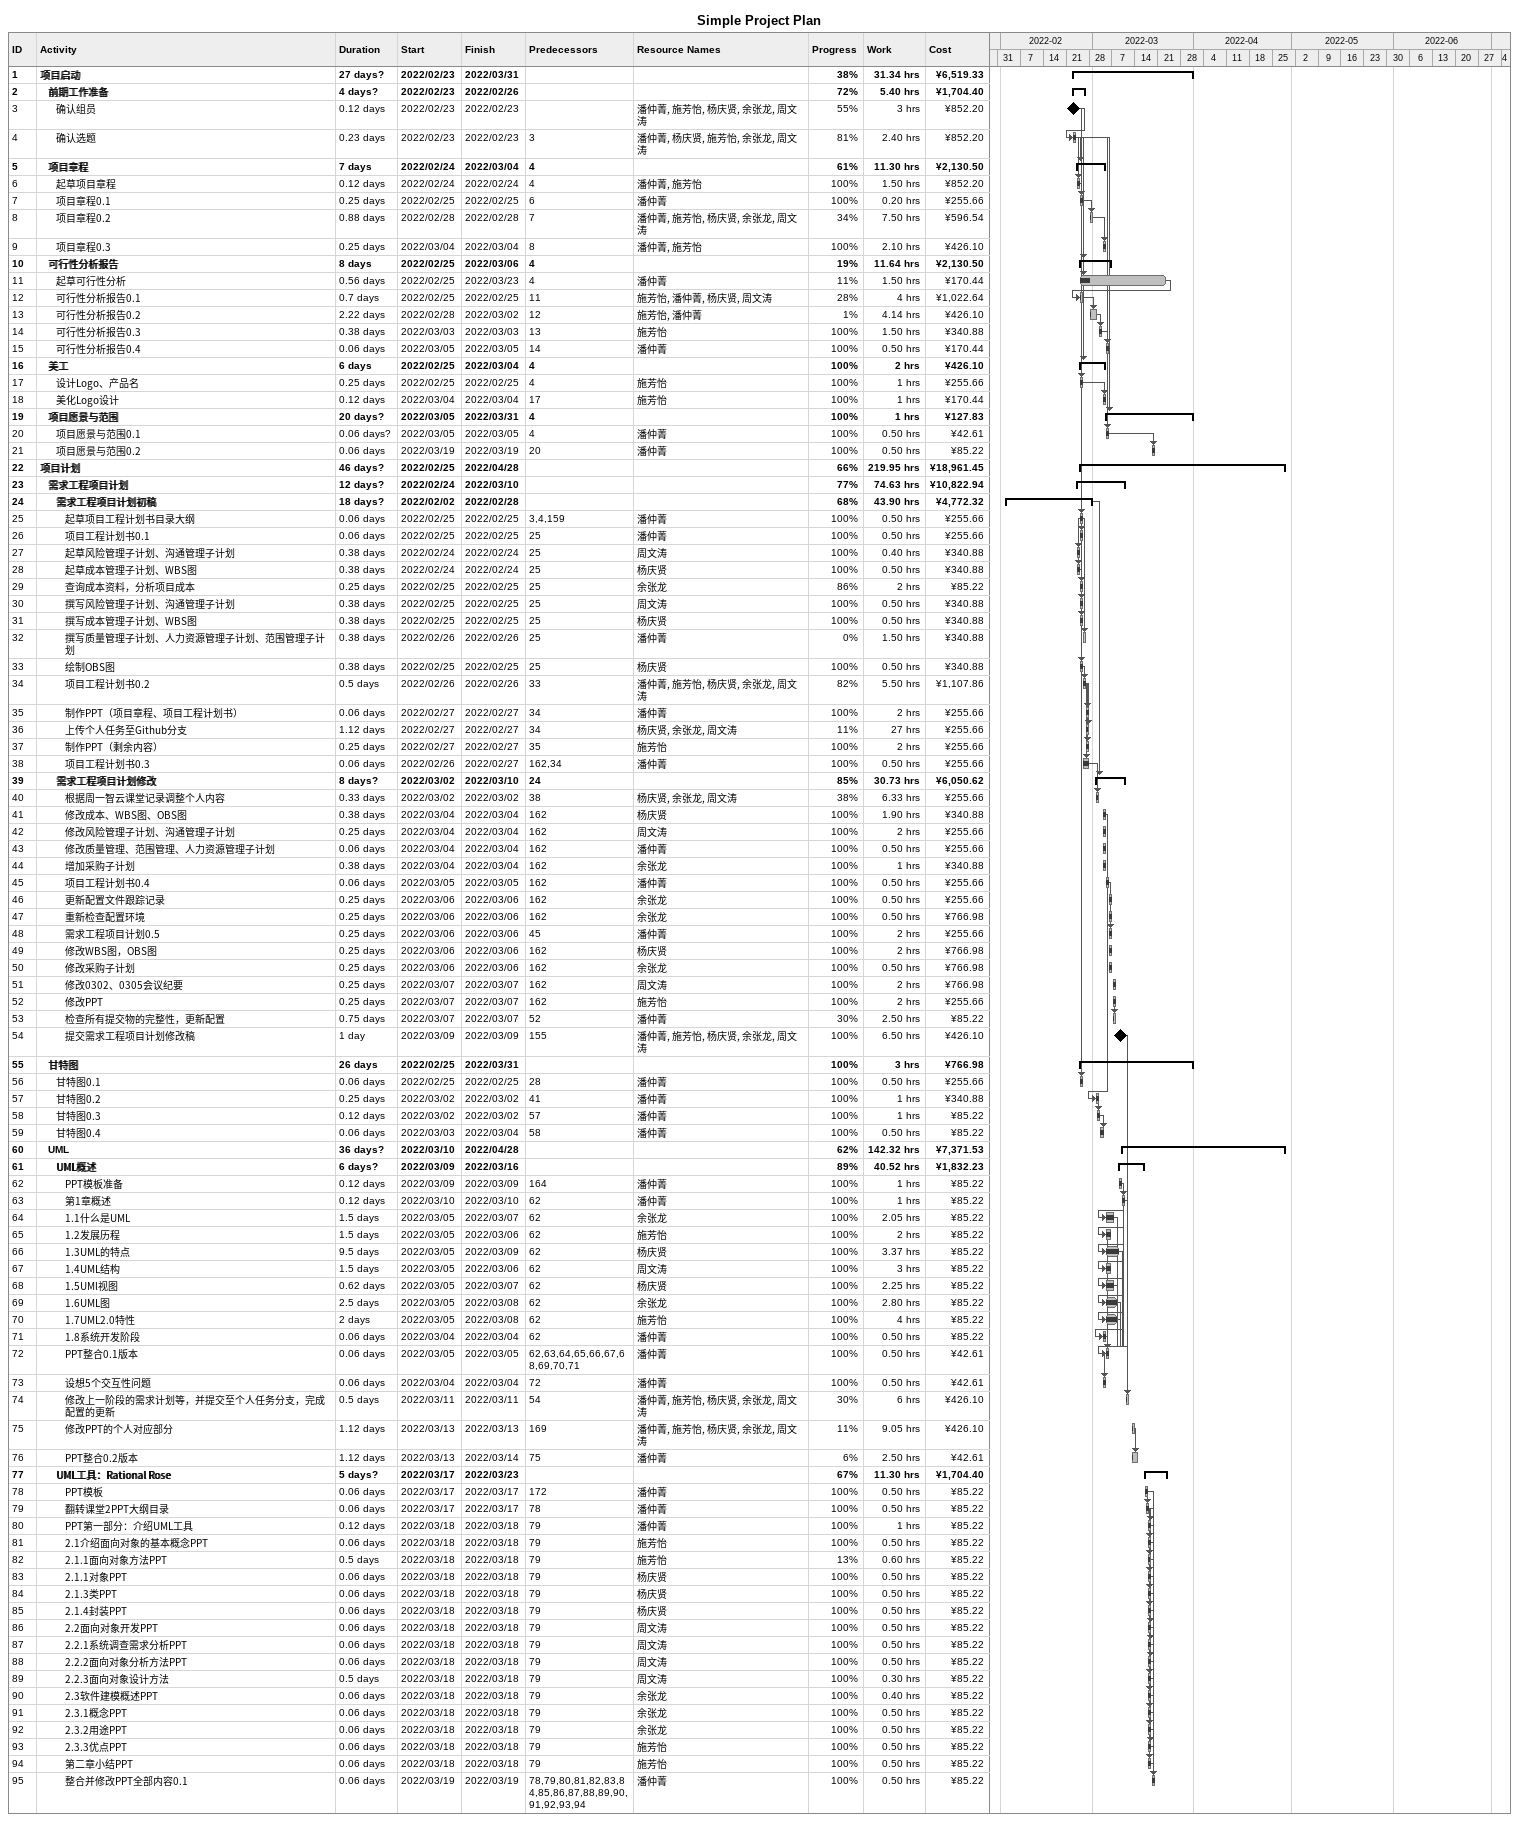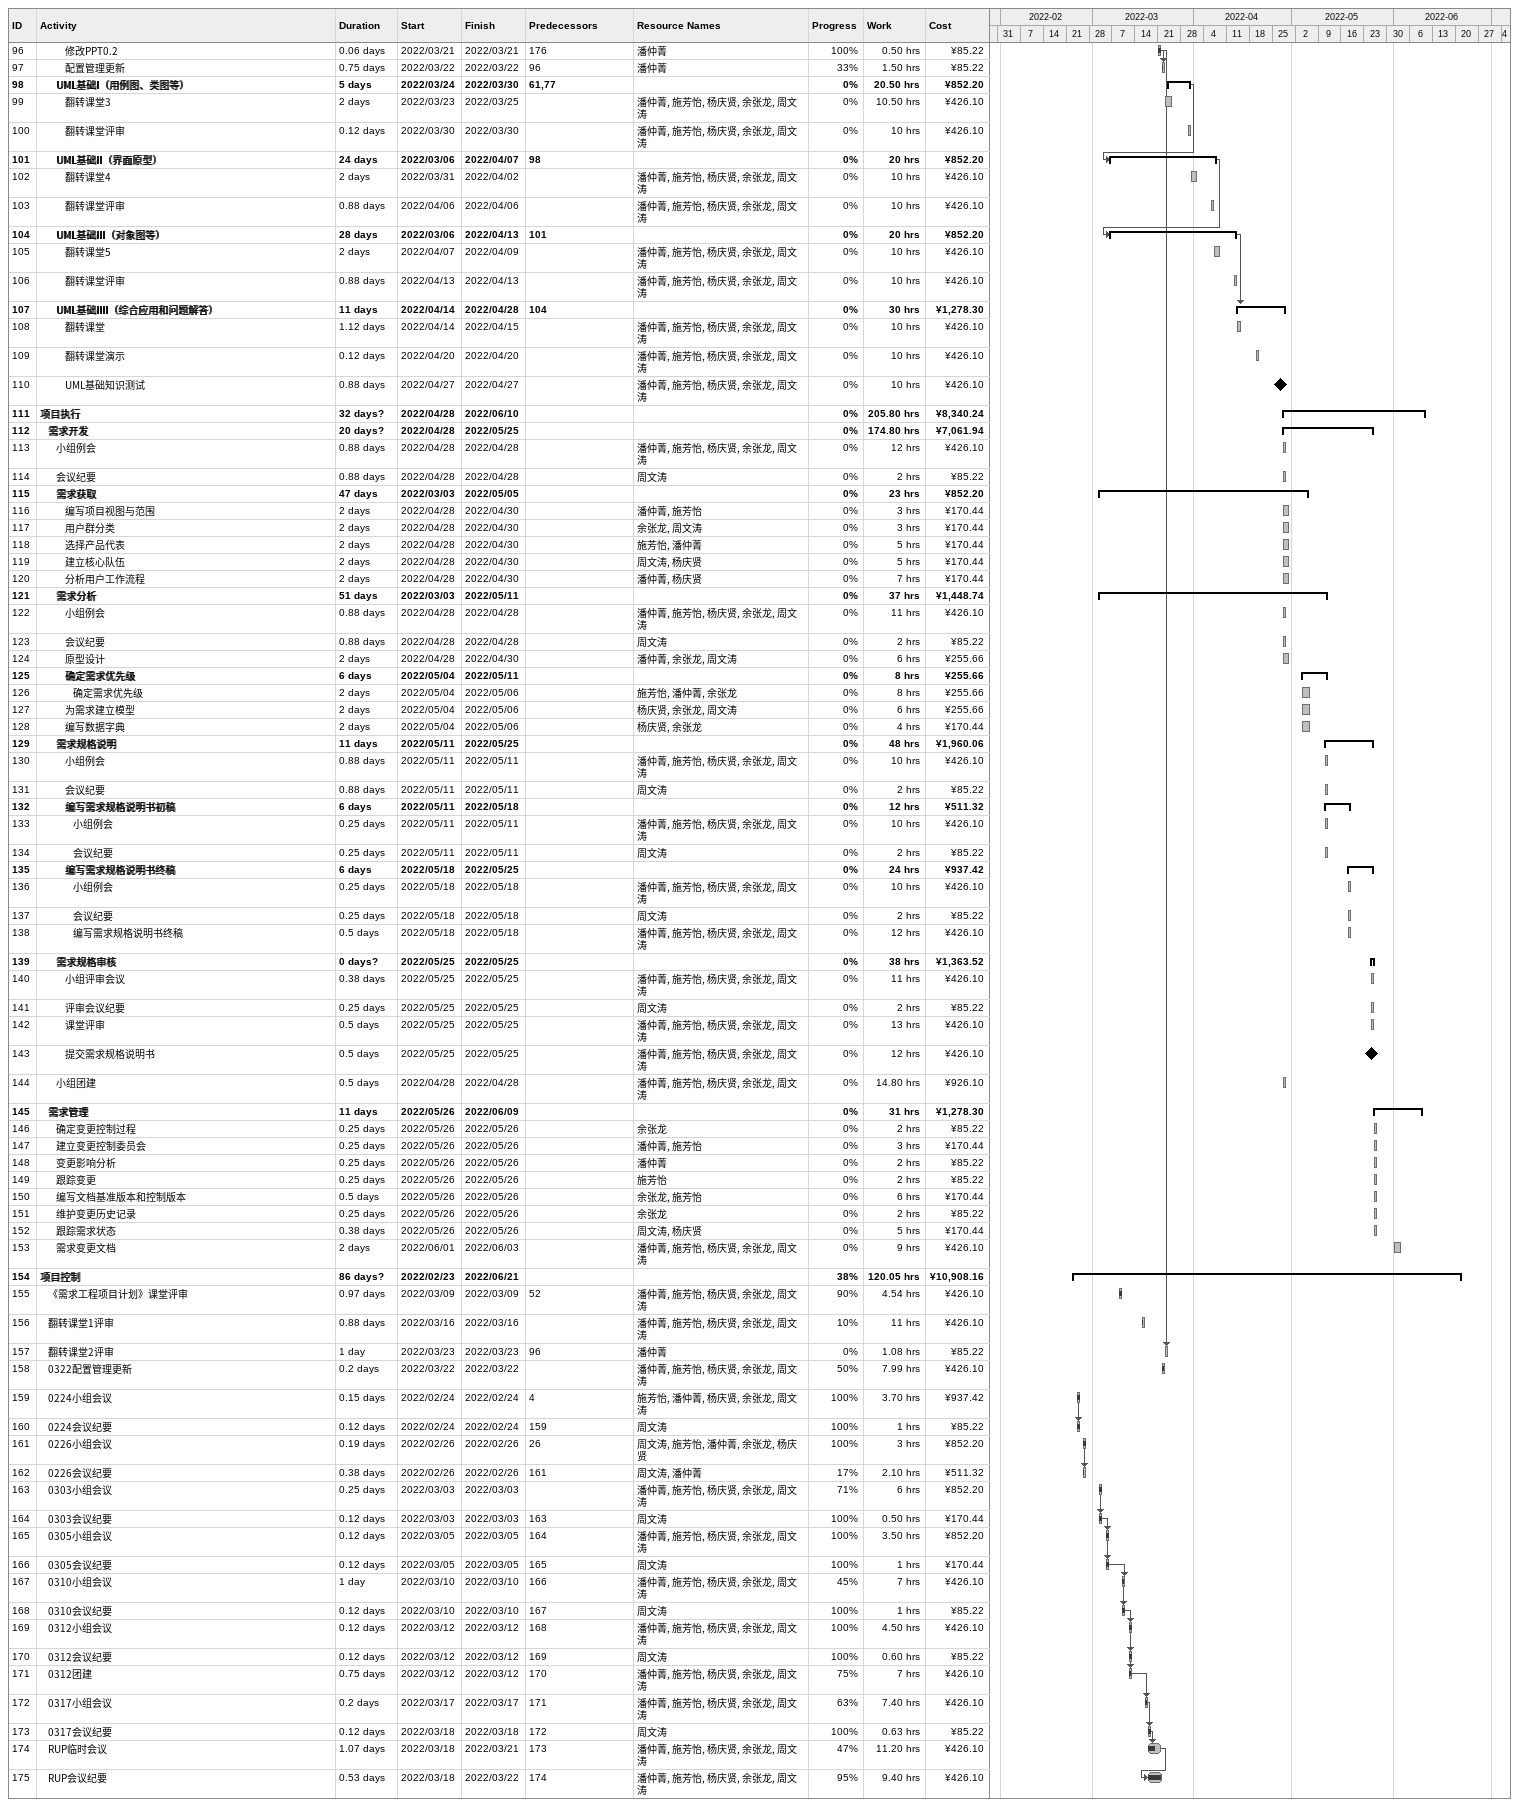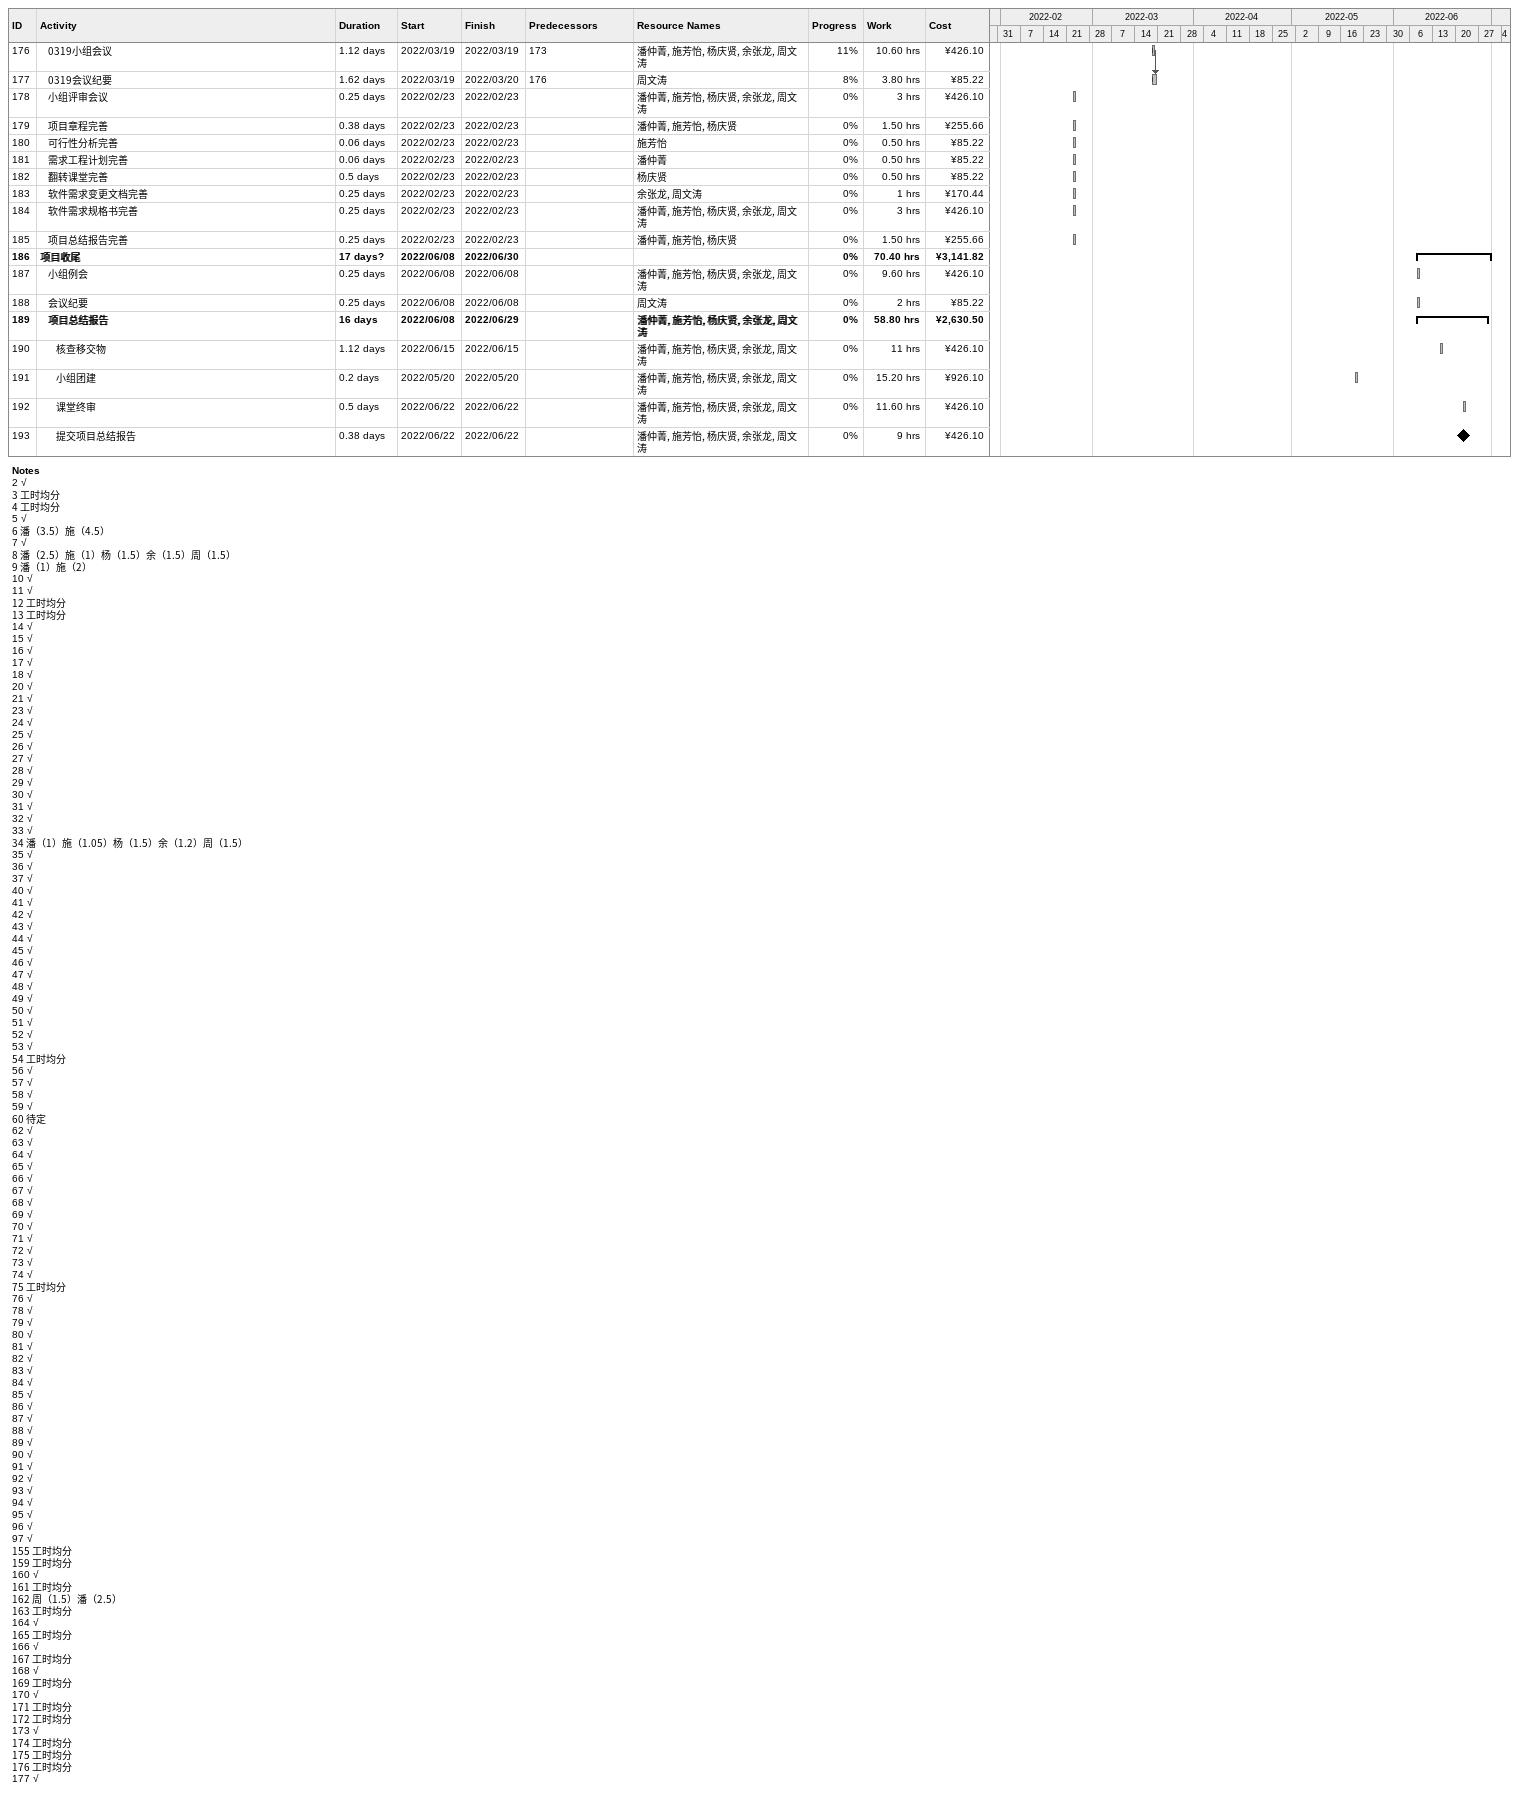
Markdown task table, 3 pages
Simple Project Plan

| ID | Level | Task | Duration | Start | Finish | Predecessors | Resources | % complete | Work (h) | Cost (¥) |
|---|---|---|---|---|---|---|---|---|---|---|
| 1 | 1 | **项目启动** | 27d? | 2022-02-23 | 2022-03-31 |  |  | 38 | 31.34 | 6519.33 |
| 2 | 2 | **前期工作准备** | 4d? | 2022-02-23 | 2022-02-26 |  |  | 72 | 5.40 | 1704.40 |
| 3 | 3 | 确认组员 | 0.12d | 2022-02-23 | 2022-02-23 |  | 潘仲菁, 施芳怡, 杨庆贤, 余张龙, 周文涛 | 55 | 3 | 852.20 |
| 4 | 3 | 确认选题 | 0.23d | 2022-02-23 | 2022-02-23 | 3 | 潘仲菁, 杨庆贤, 施芳怡, 余张龙, 周文涛 | 81 | 2.40 | 852.20 |
| 5 | 2 | **项目章程** | 7d | 2022-02-24 | 2022-03-04 | 4 |  | 61 | 11.30 | 2130.50 |
| 6 | 3 | 起草项目章程 | 0.12d | 2022-02-24 | 2022-02-24 | 4 | 潘仲菁, 施芳怡 | 100 | 1.50 | 852.20 |
| 7 | 3 | 项目章程0.1 | 0.25d | 2022-02-25 | 2022-02-25 | 6 | 潘仲菁 | 100 | 0.20 | 255.66 |
| 8 | 3 | 项目章程0.2 | 0.88d | 2022-02-28 | 2022-02-28 | 7 | 潘仲菁, 施芳怡, 杨庆贤, 余张龙, 周文涛 | 34 | 7.50 | 596.54 |
| 9 | 3 | 项目章程0.3 | 0.25d | 2022-03-04 | 2022-03-04 | 8 | 潘仲菁, 施芳怡 | 100 | 2.10 | 426.10 |
| 10 | 2 | **可行性分析报告** | 8d | 2022-02-25 | 2022-03-06 | 4 |  | 19 | 11.64 | 2130.50 |
| 11 | 3 | 起草可行性分析 | 0.56d | 2022-02-25 | 2022-03-23 | 4 | 潘仲菁 | 11 | 1.50 | 170.44 |
| 12 | 3 | 可行性分析报告0.1 | 0.7d | 2022-02-25 | 2022-02-25 | 11 | 施芳怡, 潘仲菁, 杨庆贤, 周文涛 | 28 | 4 | 1022.64 |
| 13 | 3 | 可行性分析报告0.2 | 2.22d | 2022-02-28 | 2022-03-02 | 12 | 施芳怡, 潘仲菁 | 1 | 4.14 | 426.10 |
| 14 | 3 | 可行性分析报告0.3 | 0.38d | 2022-03-03 | 2022-03-03 | 13 | 施芳怡 | 100 | 1.50 | 340.88 |
| 15 | 3 | 可行性分析报告0.4 | 0.06d | 2022-03-05 | 2022-03-05 | 14 | 潘仲菁 | 100 | 0.50 | 170.44 |
| 16 | 2 | **美工** | 6d | 2022-02-25 | 2022-03-04 | 4 |  | 100 | 2 | 426.10 |
| 17 | 3 | 设计Logo、产品名 | 0.25d | 2022-02-25 | 2022-02-25 | 4 | 施芳怡 | 100 | 1 | 255.66 |
| 18 | 3 | 美化Logo设计 | 0.12d | 2022-03-04 | 2022-03-04 | 17 | 施芳怡 | 100 | 1 | 170.44 |
| 19 | 2 | **项目愿景与范围** | 20d? | 2022-03-05 | 2022-03-31 | 4 |  | 100 | 1 | 127.83 |
| 20 | 3 | 项目愿景与范围0.1 | 0.06d? | 2022-03-05 | 2022-03-05 | 4 | 潘仲菁 | 100 | 0.50 | 42.61 |
| 21 | 3 | 项目愿景与范围0.2 | 0.06d | 2022-03-19 | 2022-03-19 | 20 | 潘仲菁 | 100 | 0.50 | 85.22 |
| 22 | 1 | **项目计划** | 46d? | 2022-02-25 | 2022-04-28 |  |  | 66 | 219.95 | 18961.45 |
| 23 | 2 | **需求工程项目计划** | 12d? | 2022-02-24 | 2022-03-10 |  |  | 77 | 74.63 | 10822.94 |
| 24 | 3 | **需求工程项目计划初稿** | 18d? | 2022-02-02 | 2022-02-28 |  |  | 68 | 43.90 | 4772.32 |
| 25 | 4 | 起草项目工程计划书目录大纲 | 0.06d | 2022-02-25 | 2022-02-25 | 3, 4, 159 | 潘仲菁 | 100 | 0.50 | 255.66 |
| 26 | 4 | 项目工程计划书0.1 | 0.06d | 2022-02-25 | 2022-02-25 | 25 | 潘仲菁 | 100 | 0.50 | 255.66 |
| 27 | 4 | 起草风险管理子计划、沟通管理子计划 | 0.38d | 2022-02-24 | 2022-02-24 | 25 | 周文涛 | 100 | 0.40 | 340.88 |
| 28 | 4 | 起草成本管理子计划、WBS图 | 0.38d | 2022-02-24 | 2022-02-24 | 25 | 杨庆贤 | 100 | 0.50 | 340.88 |
| 29 | 4 | 查询成本资料，分析项目成本 | 0.25d | 2022-02-25 | 2022-02-25 | 25 | 余张龙 | 86 | 2 | 85.22 |
| 30 | 4 | 撰写风险管理子计划、沟通管理子计划 | 0.38d | 2022-02-25 | 2022-02-25 | 25 | 周文涛 | 100 | 0.50 | 340.88 |
| 31 | 4 | 撰写成本管理子计划、WBS图 | 0.38d | 2022-02-25 | 2022-02-25 | 25 | 杨庆贤 | 100 | 0.50 | 340.88 |
| 32 | 4 | 撰写质量管理子计划、人力资源管理子计划、范围管理子计划 | 0.38d | 2022-02-26 | 2022-02-26 | 25 | 潘仲菁 | 0 | 1.50 | 340.88 |
| 33 | 4 | 绘制OBS图 | 0.38d | 2022-02-25 | 2022-02-25 | 25 | 杨庆贤 | 100 | 0.50 | 340.88 |
| 34 | 4 | 项目工程计划书0.2 | 0.5d | 2022-02-26 | 2022-02-26 | 33 | 潘仲菁, 施芳怡, 杨庆贤, 余张龙, 周文涛 | 82 | 5.50 | 1107.86 |
| 35 | 4 | 制作PPT（项目章程、项目工程计划书） | 0.06d | 2022-02-27 | 2022-02-27 | 34 | 潘仲菁 | 100 | 2 | 255.66 |
| 36 | 4 | 上传个人任务至Github分支 | 1.12d | 2022-02-27 | 2022-02-27 | 34 | 杨庆贤, 余张龙, 周文涛 | 11 | 27 | 255.66 |
| 37 | 4 | 制作PPT（剩余内容） | 0.25d | 2022-02-27 | 2022-02-27 | 35 | 施芳怡 | 100 | 2 | 255.66 |
| 38 | 4 | 项目工程计划书0.3 | 0.06d | 2022-02-26 | 2022-02-27 | 162, 34 | 潘仲菁 | 100 | 0.50 | 255.66 |
| 39 | 3 | **需求工程项目计划修改** | 8d? | 2022-03-02 | 2022-03-10 | 24 |  | 85 | 30.73 | 6050.62 |
| 40 | 4 | 根据周一智云课堂记录调整个人内容 | 0.33d | 2022-03-02 | 2022-03-02 | 38 | 杨庆贤, 余张龙, 周文涛 | 38 | 6.33 | 255.66 |
| 41 | 4 | 修改成本、WBS图、OBS图 | 0.38d | 2022-03-04 | 2022-03-04 | 162 | 杨庆贤 | 100 | 1.90 | 340.88 |
| 42 | 4 | 修改风险管理子计划、沟通管理子计划 | 0.25d | 2022-03-04 | 2022-03-04 | 162 | 周文涛 | 100 | 2 | 255.66 |
| 43 | 4 | 修改质量管理、范围管理、人力资源管理子计划 | 0.06d | 2022-03-04 | 2022-03-04 | 162 | 潘仲菁 | 100 | 0.50 | 255.66 |
| 44 | 4 | 增加采购子计划 | 0.38d | 2022-03-04 | 2022-03-04 | 162 | 余张龙 | 100 | 1 | 340.88 |
| 45 | 4 | 项目工程计划书0.4 | 0.06d | 2022-03-05 | 2022-03-05 | 162 | 潘仲菁 | 100 | 0.50 | 255.66 |
| 46 | 4 | 更新配置文件跟踪记录 | 0.25d | 2022-03-06 | 2022-03-06 | 162 | 余张龙 | 100 | 0.50 | 255.66 |
| 47 | 4 | 重新检查配置环境 | 0.25d | 2022-03-06 | 2022-03-06 | 162 | 余张龙 | 100 | 0.50 | 766.98 |
| 48 | 4 | 需求工程项目计划0.5 | 0.25d | 2022-03-06 | 2022-03-06 | 45 | 潘仲菁 | 100 | 2 | 255.66 |
| 49 | 4 | 修改WBS图，OBS图 | 0.25d | 2022-03-06 | 2022-03-06 | 162 | 杨庆贤 | 100 | 2 | 766.98 |
| 50 | 4 | 修改采购子计划 | 0.25d | 2022-03-06 | 2022-03-06 | 162 | 余张龙 | 100 | 0.50 | 766.98 |
| 51 | 4 | 修改0302、0305会议纪要 | 0.25d | 2022-03-07 | 2022-03-07 | 162 | 周文涛 | 100 | 2 | 766.98 |
| 52 | 4 | 修改PPT | 0.25d | 2022-03-07 | 2022-03-07 | 162 | 施芳怡 | 100 | 2 | 255.66 |
| 53 | 4 | 检查所有提交物的完整性，更新配置 | 0.75d | 2022-03-07 | 2022-03-07 | 52 | 潘仲菁 | 30 | 2.50 | 85.22 |
| 54 | 4 | 提交需求工程项目计划修改稿 | 1d | 2022-03-09 | 2022-03-09 | 155 | 潘仲菁, 施芳怡, 杨庆贤, 余张龙, 周文涛 | 100 | 6.50 | 426.10 |
| 55 | 2 | **甘特图** | 26d | 2022-02-25 | 2022-03-31 |  |  | 100 | 3 | 766.98 |
| 56 | 3 | 甘特图0.1 | 0.06d | 2022-02-25 | 2022-02-25 | 28 | 潘仲菁 | 100 | 0.50 | 255.66 |
| 57 | 3 | 甘特图0.2 | 0.25d | 2022-03-02 | 2022-03-02 | 41 | 潘仲菁 | 100 | 1 | 340.88 |
| 58 | 3 | 甘特图0.3 | 0.12d | 2022-03-02 | 2022-03-02 | 57 | 潘仲菁 | 100 | 1 | 85.22 |
| 59 | 3 | 甘特图0.4 | 0.06d | 2022-03-03 | 2022-03-04 | 58 | 潘仲菁 | 100 | 0.50 | 85.22 |
| 60 | 2 | **UML** | 36d? | 2022-03-10 | 2022-04-28 |  |  | 62 | 142.32 | 7371.53 |
| 61 | 3 | **UML概述** | 6d? | 2022-03-09 | 2022-03-16 |  |  | 89 | 40.52 | 1832.23 |
| 62 | 4 | PPT模板准备 | 0.12d | 2022-03-09 | 2022-03-09 | 164 | 潘仲菁 | 100 | 1 | 85.22 |
| 63 | 4 | 第1章概述 | 0.12d | 2022-03-10 | 2022-03-10 | 62 | 潘仲菁 | 100 | 1 | 85.22 |
| 64 | 4 | 1.1什么是UML | 1.5d | 2022-03-05 | 2022-03-07 | 62 | 余张龙 | 100 | 2.05 | 85.22 |
| 65 | 4 | 1.2发展历程 | 1.5d | 2022-03-05 | 2022-03-06 | 62 | 施芳怡 | 100 | 2 | 85.22 |
| 66 | 4 | 1.3UML的特点 | 9.5d | 2022-03-05 | 2022-03-09 | 62 | 杨庆贤 | 100 | 3.37 | 85.22 |
| 67 | 4 | 1.4UML结构 | 1.5d | 2022-03-05 | 2022-03-06 | 62 | 周文涛 | 100 | 3 | 85.22 |
| 68 | 4 | 1.5UMl视图 | 0.62d | 2022-03-05 | 2022-03-07 | 62 | 杨庆贤 | 100 | 2.25 | 85.22 |
| 69 | 4 | 1.6UML图 | 2.5d | 2022-03-05 | 2022-03-08 | 62 | 余张龙 | 100 | 2.80 | 85.22 |
| 70 | 4 | 1.7UML2.0特性 | 2d | 2022-03-05 | 2022-03-08 | 62 | 施芳怡 | 100 | 4 | 85.22 |
| 71 | 4 | 1.8系统开发阶段 | 0.06d | 2022-03-04 | 2022-03-04 | 62 | 潘仲菁 | 100 | 0.50 | 85.22 |
| 72 | 4 | PPT整合0.1版本 | 0.06d | 2022-03-05 | 2022-03-05 | 62, 63, 64, 65, 66, 67, 68, 69, 70, 71 | 潘仲菁 | 100 | 0.50 | 42.61 |
| 73 | 4 | 设想5个交互性问题 | 0.06d | 2022-03-04 | 2022-03-04 | 72 | 潘仲菁 | 100 | 0.50 | 42.61 |
| 74 | 4 | 修改上一阶段的需求计划等，并提交至个人任务分支，完成配置的更新 | 0.5d | 2022-03-11 | 2022-03-11 | 54 | 潘仲菁, 施芳怡, 杨庆贤, 余张龙, 周文涛 | 30 | 6 | 426.10 |
| 75 | 4 | 修改PPT的个人对应部分 | 1.12d | 2022-03-13 | 2022-03-13 | 169 | 潘仲菁, 施芳怡, 杨庆贤, 余张龙, 周文涛 | 11 | 9.05 | 426.10 |
| 76 | 4 | PPT整合0.2版本 | 1.12d | 2022-03-13 | 2022-03-14 | 75 | 潘仲菁 | 6 | 2.50 | 42.61 |
| 77 | 3 | **UML工具：Rational Rose** | 5d? | 2022-03-17 | 2022-03-23 |  |  | 67 | 11.30 | 1704.40 |
| 78 | 4 | PPT模板 | 0.06d | 2022-03-17 | 2022-03-17 | 172 | 潘仲菁 | 100 | 0.50 | 85.22 |
| 79 | 4 | 翻转课堂2PPT大纲目录 | 0.06d | 2022-03-17 | 2022-03-17 | 78 | 潘仲菁 | 100 | 0.50 | 85.22 |
| 80 | 4 | PPT第一部分：介绍UML工具 | 0.12d | 2022-03-18 | 2022-03-18 | 79 | 潘仲菁 | 100 | 1 | 85.22 |
| 81 | 4 | 2.1介绍面向对象的基本概念PPT | 0.06d | 2022-03-18 | 2022-03-18 | 79 | 施芳怡 | 100 | 0.50 | 85.22 |
| 82 | 4 | 2.1.1面向对象方法PPT | 0.5d | 2022-03-18 | 2022-03-18 | 79 | 施芳怡 | 13 | 0.60 | 85.22 |
| 83 | 4 | 2.1.1对象PPT | 0.06d | 2022-03-18 | 2022-03-18 | 79 | 杨庆贤 | 100 | 0.50 | 85.22 |
| 84 | 4 | 2.1.3类PPT | 0.06d | 2022-03-18 | 2022-03-18 | 79 | 杨庆贤 | 100 | 0.50 | 85.22 |
| 85 | 4 | 2.1.4封装PPT | 0.06d | 2022-03-18 | 2022-03-18 | 79 | 杨庆贤 | 100 | 0.50 | 85.22 |
| 86 | 4 | 2.2面向对象开发PPT | 0.06d | 2022-03-18 | 2022-03-18 | 79 | 周文涛 | 100 | 0.50 | 85.22 |
| 87 | 4 | 2.2.1系统调查需求分析PPT | 0.06d | 2022-03-18 | 2022-03-18 | 79 | 周文涛 | 100 | 0.50 | 85.22 |
| 88 | 4 | 2.2.2面向对象分析方法PPT | 0.06d | 2022-03-18 | 2022-03-18 | 79 | 周文涛 | 100 | 0.50 | 85.22 |
| 89 | 4 | 2.2.3面向对象设计方法 | 0.5d | 2022-03-18 | 2022-03-18 | 79 | 周文涛 | 100 | 0.30 | 85.22 |
| 90 | 4 | 2.3软件建模概述PPT | 0.06d | 2022-03-18 | 2022-03-18 | 79 | 余张龙 | 100 | 0.40 | 85.22 |
| 91 | 4 | 2.3.1概念PPT | 0.06d | 2022-03-18 | 2022-03-18 | 79 | 余张龙 | 100 | 0.50 | 85.22 |
| 92 | 4 | 2.3.2用途PPT | 0.06d | 2022-03-18 | 2022-03-18 | 79 | 余张龙 | 100 | 0.50 | 85.22 |
| 93 | 4 | 2.3.3优点PPT | 0.06d | 2022-03-18 | 2022-03-18 | 79 | 施芳怡 | 100 | 0.50 | 85.22 |
| 94 | 4 | 第二章小结PPT | 0.06d | 2022-03-18 | 2022-03-18 | 79 | 施芳怡 | 100 | 0.50 | 85.22 |
| 95 | 4 | 整合并修改PPT全部内容0.1 | 0.06d | 2022-03-19 | 2022-03-19 | 78, 79, 80, 81, 82, 83, 84, 85, 86, 87, 88, 89, 90, 91, 92, 93, 94 | 潘仲菁 | 100 | 0.50 | 85.22 |
| 96 | 4 | 修改PPT0.2 | 0.06d | 2022-03-21 | 2022-03-21 | 176 | 潘仲菁 | 100 | 0.50 | 85.22 |
| 97 | 4 | 配置管理更新 | 0.75d | 2022-03-22 | 2022-03-22 | 96 | 潘仲菁 | 33 | 1.50 | 85.22 |
| 98 | 3 | **UML基础I（用例图、类图等）** | 5d | 2022-03-24 | 2022-03-30 | 61, 77 |  | 0 | 20.50 | 852.20 |
| 99 | 4 | 翻转课堂3 | 2d | 2022-03-23 | 2022-03-25 |  | 潘仲菁, 施芳怡, 杨庆贤, 余张龙, 周文涛 | 0 | 10.50 | 426.10 |
| 100 | 4 | 翻转课堂评审 | 0.12d | 2022-03-30 | 2022-03-30 |  | 潘仲菁, 施芳怡, 杨庆贤, 余张龙, 周文涛 | 0 | 10 | 426.10 |
| 101 | 3 | **UML基础II（界面原型）** | 24d | 2022-03-06 | 2022-04-07 | 98 |  | 0 | 20 | 852.20 |
| 102 | 4 | 翻转课堂4 | 2d | 2022-03-31 | 2022-04-02 |  | 潘仲菁, 施芳怡, 杨庆贤, 余张龙, 周文涛 | 0 | 10 | 426.10 |
| 103 | 4 | 翻转课堂评审 | 0.88d | 2022-04-06 | 2022-04-06 |  | 潘仲菁, 施芳怡, 杨庆贤, 余张龙, 周文涛 | 0 | 10 | 426.10 |
| 104 | 3 | **UML基础III（对象图等）** | 28d | 2022-03-06 | 2022-04-13 | 101 |  | 0 | 20 | 852.20 |
| 105 | 4 | 翻转课堂5 | 2d | 2022-04-07 | 2022-04-09 |  | 潘仲菁, 施芳怡, 杨庆贤, 余张龙, 周文涛 | 0 | 10 | 426.10 |
| 106 | 4 | 翻转课堂评审 | 0.88d | 2022-04-13 | 2022-04-13 |  | 潘仲菁, 施芳怡, 杨庆贤, 余张龙, 周文涛 | 0 | 10 | 426.10 |
| 107 | 3 | **UML基础IIII（综合应用和问题解答）** | 11d | 2022-04-14 | 2022-04-28 | 104 |  | 0 | 30 | 1278.30 |
| 108 | 4 | 翻转课堂 | 1.12d | 2022-04-14 | 2022-04-15 |  | 潘仲菁, 施芳怡, 杨庆贤, 余张龙, 周文涛 | 0 | 10 | 426.10 |
| 109 | 4 | 翻转课堂演示 | 0.12d | 2022-04-20 | 2022-04-20 |  | 潘仲菁, 施芳怡, 杨庆贤, 余张龙, 周文涛 | 0 | 10 | 426.10 |
| 110 | 4 | UML基础知识测试 | 0.88d | 2022-04-27 | 2022-04-27 |  | 潘仲菁, 施芳怡, 杨庆贤, 余张龙, 周文涛 | 0 | 10 | 426.10 |
| 111 | 1 | **项目执行** | 32d? | 2022-04-28 | 2022-06-10 |  |  | 0 | 205.80 | 8340.24 |
| 112 | 2 | **需求开发** | 20d? | 2022-04-28 | 2022-05-25 |  |  | 0 | 174.80 | 7061.94 |
| 113 | 3 | 小组例会 | 0.88d | 2022-04-28 | 2022-04-28 |  | 潘仲菁, 施芳怡, 杨庆贤, 余张龙, 周文涛 | 0 | 12 | 426.10 |
| 114 | 3 | 会议纪要 | 0.88d | 2022-04-28 | 2022-04-28 |  | 周文涛 | 0 | 2 | 85.22 |
| 115 | 3 | **需求获取** | 47d | 2022-03-03 | 2022-05-05 |  |  | 0 | 23 | 852.20 |
| 116 | 4 | 编写项目视图与范围 | 2d | 2022-04-28 | 2022-04-30 |  | 潘仲菁, 施芳怡 | 0 | 3 | 170.44 |
| 117 | 4 | 用户群分类 | 2d | 2022-04-28 | 2022-04-30 |  | 余张龙, 周文涛 | 0 | 3 | 170.44 |
| 118 | 4 | 选择产品代表 | 2d | 2022-04-28 | 2022-04-30 |  | 施芳怡, 潘仲菁 | 0 | 5 | 170.44 |
| 119 | 4 | 建立核心队伍 | 2d | 2022-04-28 | 2022-04-30 |  | 周文涛, 杨庆贤 | 0 | 5 | 170.44 |
| 120 | 4 | 分析用户工作流程 | 2d | 2022-04-28 | 2022-04-30 |  | 潘仲菁, 杨庆贤 | 0 | 7 | 170.44 |
| 121 | 3 | **需求分析** | 51d | 2022-03-03 | 2022-05-11 |  |  | 0 | 37 | 1448.74 |
| 122 | 4 | 小组例会 | 0.88d | 2022-04-28 | 2022-04-28 |  | 潘仲菁, 施芳怡, 杨庆贤, 余张龙, 周文涛 | 0 | 11 | 426.10 |
| 123 | 4 | 会议纪要 | 0.88d | 2022-04-28 | 2022-04-28 |  | 周文涛 | 0 | 2 | 85.22 |
| 124 | 4 | 原型设计 | 2d | 2022-04-28 | 2022-04-30 |  | 潘仲菁, 余张龙, 周文涛 | 0 | 6 | 255.66 |
| 125 | 4 | **确定需求优先级** | 6d | 2022-05-04 | 2022-05-11 |  |  | 0 | 8 | 255.66 |
| 126 | 5 | 确定需求优先级 | 2d | 2022-05-04 | 2022-05-06 |  | 施芳怡, 潘仲菁, 余张龙 | 0 | 8 | 255.66 |
| 127 | 4 | 为需求建立模型 | 2d | 2022-05-04 | 2022-05-06 |  | 杨庆贤, 余张龙, 周文涛 | 0 | 6 | 255.66 |
| 128 | 4 | 编写数据字典 | 2d | 2022-05-04 | 2022-05-06 |  | 杨庆贤, 余张龙 | 0 | 4 | 170.44 |
| 129 | 3 | **需求规格说明** | 11d | 2022-05-11 | 2022-05-25 |  |  | 0 | 48 | 1960.06 |
| 130 | 4 | 小组例会 | 0.88d | 2022-05-11 | 2022-05-11 |  | 潘仲菁, 施芳怡, 杨庆贤, 余张龙, 周文涛 | 0 | 10 | 426.10 |
| 131 | 4 | 会议纪要 | 0.88d | 2022-05-11 | 2022-05-11 |  | 周文涛 | 0 | 2 | 85.22 |
| 132 | 4 | **编写需求规格说明书初稿** | 6d | 2022-05-11 | 2022-05-18 |  |  | 0 | 12 | 511.32 |
| 133 | 5 | 小组例会 | 0.25d | 2022-05-11 | 2022-05-11 |  | 潘仲菁, 施芳怡, 杨庆贤, 余张龙, 周文涛 | 0 | 10 | 426.10 |
| 134 | 5 | 会议纪要 | 0.25d | 2022-05-11 | 2022-05-11 |  | 周文涛 | 0 | 2 | 85.22 |
| 135 | 4 | **编写需求规格说明书终稿** | 6d | 2022-05-18 | 2022-05-25 |  |  | 0 | 24 | 937.42 |
| 136 | 5 | 小组例会 | 0.25d | 2022-05-18 | 2022-05-18 |  | 潘仲菁, 施芳怡, 杨庆贤, 余张龙, 周文涛 | 0 | 10 | 426.10 |
| 137 | 5 | 会议纪要 | 0.25d | 2022-05-18 | 2022-05-18 |  | 周文涛 | 0 | 2 | 85.22 |
| 138 | 5 | 编写需求规格说明书终稿 | 0.5d | 2022-05-18 | 2022-05-18 |  | 潘仲菁, 施芳怡, 杨庆贤, 余张龙, 周文涛 | 0 | 12 | 426.10 |
| 139 | 3 | **需求规格审核** | 0d? | 2022-05-25 | 2022-05-25 |  |  | 0 | 38 | 1363.52 |
| 140 | 4 | 小组评审会议 | 0.38d | 2022-05-25 | 2022-05-25 |  | 潘仲菁, 施芳怡, 杨庆贤, 余张龙, 周文涛 | 0 | 11 | 426.10 |
| 141 | 4 | 评审会议纪要 | 0.25d | 2022-05-25 | 2022-05-25 |  | 周文涛 | 0 | 2 | 85.22 |
| 142 | 4 | 课堂评审 | 0.5d | 2022-05-25 | 2022-05-25 |  | 潘仲菁, 施芳怡, 杨庆贤, 余张龙, 周文涛 | 0 | 13 | 426.10 |
| 143 | 4 | 提交需求规格说明书 | 0.5d | 2022-05-25 | 2022-05-25 |  | 潘仲菁, 施芳怡, 杨庆贤, 余张龙, 周文涛 | 0 | 12 | 426.10 |
| 144 | 3 | 小组团建 | 0.5d | 2022-04-28 | 2022-04-28 |  | 潘仲菁, 施芳怡, 杨庆贤, 余张龙, 周文涛 | 0 | 14.80 | 926.10 |
| 145 | 2 | **需求管理** | 11d | 2022-05-26 | 2022-06-09 |  |  | 0 | 31 | 1278.30 |
| 146 | 3 | 确定变更控制过程 | 0.25d | 2022-05-26 | 2022-05-26 |  | 余张龙 | 0 | 2 | 85.22 |
| 147 | 3 | 建立变更控制委员会 | 0.25d | 2022-05-26 | 2022-05-26 |  | 潘仲菁, 施芳怡 | 0 | 3 | 170.44 |
| 148 | 3 | 变更影响分析 | 0.25d | 2022-05-26 | 2022-05-26 |  | 潘仲菁 | 0 | 2 | 85.22 |
| 149 | 3 | 跟踪变更 | 0.25d | 2022-05-26 | 2022-05-26 |  | 施芳怡 | 0 | 2 | 85.22 |
| 150 | 3 | 编写文档基准版本和控制版本 | 0.5d | 2022-05-26 | 2022-05-26 |  | 余张龙, 施芳怡 | 0 | 6 | 170.44 |
| 151 | 3 | 维护变更历史记录 | 0.25d | 2022-05-26 | 2022-05-26 |  | 余张龙 | 0 | 2 | 85.22 |
| 152 | 3 | 跟踪需求状态 | 0.38d | 2022-05-26 | 2022-05-26 |  | 周文涛, 杨庆贤 | 0 | 5 | 170.44 |
| 153 | 3 | 需求变更文档 | 2d | 2022-06-01 | 2022-06-03 |  | 潘仲菁, 施芳怡, 杨庆贤, 余张龙, 周文涛 | 0 | 9 | 426.10 |
| 154 | 1 | **项目控制** | 86d? | 2022-02-23 | 2022-06-21 |  |  | 38 | 120.05 | 10908.16 |
| 155 | 2 | 《需求工程项目计划》课堂评审 | 0.97d | 2022-03-09 | 2022-03-09 | 52 | 潘仲菁, 施芳怡, 杨庆贤, 余张龙, 周文涛 | 90 | 4.54 | 426.10 |
| 156 | 2 | 翻转课堂1评审 | 0.88d | 2022-03-16 | 2022-03-16 |  | 潘仲菁, 施芳怡, 杨庆贤, 余张龙, 周文涛 | 10 | 11 | 426.10 |
| 157 | 2 | 翻转课堂2评审 | 1d | 2022-03-23 | 2022-03-23 | 96 | 潘仲菁 | 0 | 1.08 | 85.22 |
| 158 | 2 | 0322配置管理更新 | 0.2d | 2022-03-22 | 2022-03-22 |  | 潘仲菁, 施芳怡, 杨庆贤, 余张龙, 周文涛 | 50 | 7.99 | 426.10 |
| 159 | 2 | 0224小组会议 | 0.15d | 2022-02-24 | 2022-02-24 | 4 | 施芳怡, 潘仲菁, 杨庆贤, 余张龙, 周文涛 | 100 | 3.70 | 937.42 |
| 160 | 2 | 0224会议纪要 | 0.12d | 2022-02-24 | 2022-02-24 | 159 | 周文涛 | 100 | 1 | 85.22 |
| 161 | 2 | 0226小组会议 | 0.19d | 2022-02-26 | 2022-02-26 | 26 | 周文涛, 施芳怡, 潘仲菁, 余张龙, 杨庆贤 | 100 | 3 | 852.20 |
| 162 | 2 | 0226会议纪要 | 0.38d | 2022-02-26 | 2022-02-26 | 161 | 周文涛, 潘仲菁 | 17 | 2.10 | 511.32 |
| 163 | 2 | 0303小组会议 | 0.25d | 2022-03-03 | 2022-03-03 |  | 潘仲菁, 施芳怡, 杨庆贤, 余张龙, 周文涛 | 71 | 6 | 852.20 |
| 164 | 2 | 0303会议纪要 | 0.12d | 2022-03-03 | 2022-03-03 | 163 | 周文涛 | 100 | 0.50 | 170.44 |
| 165 | 2 | 0305小组会议 | 0.12d | 2022-03-05 | 2022-03-05 | 164 | 潘仲菁, 施芳怡, 杨庆贤, 余张龙, 周文涛 | 100 | 3.50 | 852.20 |
| 166 | 2 | 0305会议纪要 | 0.12d | 2022-03-05 | 2022-03-05 | 165 | 周文涛 | 100 | 1 | 170.44 |
| 167 | 2 | 0310小组会议 | 1d | 2022-03-10 | 2022-03-10 | 166 | 潘仲菁, 施芳怡, 杨庆贤, 余张龙, 周文涛 | 45 | 7 | 426.10 |
| 168 | 2 | 0310会议纪要 | 0.12d | 2022-03-10 | 2022-03-10 | 167 | 周文涛 | 100 | 1 | 85.22 |
| 169 | 2 | 0312小组会议 | 0.12d | 2022-03-12 | 2022-03-12 | 168 | 潘仲菁, 施芳怡, 杨庆贤, 余张龙, 周文涛 | 100 | 4.50 | 426.10 |
| 170 | 2 | 0312会议纪要 | 0.12d | 2022-03-12 | 2022-03-12 | 169 | 周文涛 | 100 | 0.60 | 85.22 |
| 171 | 2 | 0312团建 | 0.75d | 2022-03-12 | 2022-03-12 | 170 | 潘仲菁, 施芳怡, 杨庆贤, 余张龙, 周文涛 | 75 | 7 | 426.10 |
| 172 | 2 | 0317小组会议 | 0.2d | 2022-03-17 | 2022-03-17 | 171 | 潘仲菁, 施芳怡, 杨庆贤, 余张龙, 周文涛 | 63 | 7.40 | 426.10 |
| 173 | 2 | 0317会议纪要 | 0.12d | 2022-03-18 | 2022-03-18 | 172 | 周文涛 | 100 | 0.63 | 85.22 |
| 174 | 2 | RUP临时会议 | 1.07d | 2022-03-18 | 2022-03-21 | 173 | 潘仲菁, 施芳怡, 杨庆贤, 余张龙, 周文涛 | 47 | 11.20 | 426.10 |
| 175 | 2 | RUP会议纪要 | 0.53d | 2022-03-18 | 2022-03-22 | 174 | 潘仲菁, 施芳怡, 杨庆贤, 余张龙, 周文涛 | 95 | 9.40 | 426.10 |
| 176 | 2 | 0319小组会议 | 1.12d | 2022-03-19 | 2022-03-19 | 173 | 潘仲菁, 施芳怡, 杨庆贤, 余张龙, 周文涛 | 11 | 10.60 | 426.10 |
| 177 | 2 | 0319会议纪要 | 1.62d | 2022-03-19 | 2022-03-20 | 176 | 周文涛 | 8 | 3.80 | 85.22 |
| 178 | 2 | 小组评审会议 | 0.25d | 2022-02-23 | 2022-02-23 |  | 潘仲菁, 施芳怡, 杨庆贤, 余张龙, 周文涛 | 0 | 3 | 426.10 |
| 179 | 2 | 项目章程完善 | 0.38d | 2022-02-23 | 2022-02-23 |  | 潘仲菁, 施芳怡, 杨庆贤 | 0 | 1.50 | 255.66 |
| 180 | 2 | 可行性分析完善 | 0.06d | 2022-02-23 | 2022-02-23 |  | 施芳怡 | 0 | 0.50 | 85.22 |
| 181 | 2 | 需求工程计划完善 | 0.06d | 2022-02-23 | 2022-02-23 |  | 潘仲菁 | 0 | 0.50 | 85.22 |
| 182 | 2 | 翻转课堂完善 | 0.5d | 2022-02-23 | 2022-02-23 |  | 杨庆贤 | 0 | 0.50 | 85.22 |
| 183 | 2 | 软件需求变更文档完善 | 0.25d | 2022-02-23 | 2022-02-23 |  | 余张龙, 周文涛 | 0 | 1 | 170.44 |
| 184 | 2 | 软件需求规格书完善 | 0.25d | 2022-02-23 | 2022-02-23 |  | 潘仲菁, 施芳怡, 杨庆贤, 余张龙, 周文涛 | 0 | 3 | 426.10 |
| 185 | 2 | 项目总结报告完善 | 0.25d | 2022-02-23 | 2022-02-23 |  | 潘仲菁, 施芳怡, 杨庆贤 | 0 | 1.50 | 255.66 |
| 186 | 1 | **项目收尾** | 17d? | 2022-06-08 | 2022-06-30 |  |  | 0 | 70.40 | 3141.82 |
| 187 | 2 | 小组例会 | 0.25d | 2022-06-08 | 2022-06-08 |  | 潘仲菁, 施芳怡, 杨庆贤, 余张龙, 周文涛 | 0 | 9.60 | 426.10 |
| 188 | 2 | 会议纪要 | 0.25d | 2022-06-08 | 2022-06-08 |  | 周文涛 | 0 | 2 | 85.22 |
| 189 | 2 | **项目总结报告** | 16d | 2022-06-08 | 2022-06-29 |  | 潘仲菁, 施芳怡, 杨庆贤, 余张龙, 周文涛 | 0 | 58.80 | 2630.50 |
| 190 | 3 | 核查移交物 | 1.12d | 2022-06-15 | 2022-06-15 |  | 潘仲菁, 施芳怡, 杨庆贤, 余张龙, 周文涛 | 0 | 11 | 426.10 |
| 191 | 3 | 小组团建 | 0.2d | 2022-05-20 | 2022-05-20 |  | 潘仲菁, 施芳怡, 杨庆贤, 余张龙, 周文涛 | 0 | 15.20 | 926.10 |
| 192 | 3 | 课堂终审 | 0.5d | 2022-06-22 | 2022-06-22 |  | 潘仲菁, 施芳怡, 杨庆贤, 余张龙, 周文涛 | 0 | 11.60 | 426.10 |
| 193 | 3 | 提交项目总结报告 | 0.38d | 2022-06-22 | 2022-06-22 |  | 潘仲菁, 施芳怡, 杨庆贤, 余张龙, 周文涛 | 0 | 9 | 426.10 |

Notes
- 2: √
- 3: 工时均分
- 4: 工时均分
- 5: √
- 6: 潘（3.5）施（4.5）
- 7: √
- 8: 潘（2.5）施（1）杨（1.5）余（1.5）周（1.5）
- 9: 潘（1）施（2）
- 10: √
- 11: √
- 12: 工时均分
- 13: 工时均分
- 14: √
- 15: √
- 16: √
- 17: √
- 18: √
- 20: √
- 21: √
- 23: √
- 24: √
- 25: √
- 26: √
- 27: √
- 28: √
- 29: √
- 30: √
- 31: √
- 32: √
- 33: √
- 34: 潘（1）施（1.05）杨（1.5）余（1.2）周（1.5）
- 35: √
- 36: √
- 37: √
- 40: √
- 41: √
- 42: √
- 43: √
- 44: √
- 45: √
- 46: √
- 47: √
- 48: √
- 49: √
- 50: √
- 51: √
- 52: √
- 53: √
- 54: 工时均分
- 56: √
- 57: √
- 58: √
- 59: √
- 60: 待定
- 62: √
- 63: √
- 64: √
- 65: √
- 66: √
- 67: √
- 68: √
- 69: √
- 70: √
- 71: √
- 72: √
- 73: √
- 74: √
- 75: 工时均分
- 76: √
- 78: √
- 79: √
- 80: √
- 81: √
- 82: √
- 83: √
- 84: √
- 85: √
- 86: √
- 87: √
- 88: √
- 89: √
- 90: √
- 91: √
- 92: √
- 93: √
- 94: √
- 95: √
- 96: √
- 97: √
- 155: 工时均分
- 159: 工时均分
- 160: √
- 161: 工时均分
- 162: 周（1.5）潘（2.5）
- 163: 工时均分
- 164: √
- 165: 工时均分
- 166: √
- 167: 工时均分
- 168: √
- 169: 工时均分
- 170: √
- 171: 工时均分
- 172: 工时均分
- 173: √
- 174: 工时均分
- 175: 工时均分
- 176: 工时均分
- 177: √
